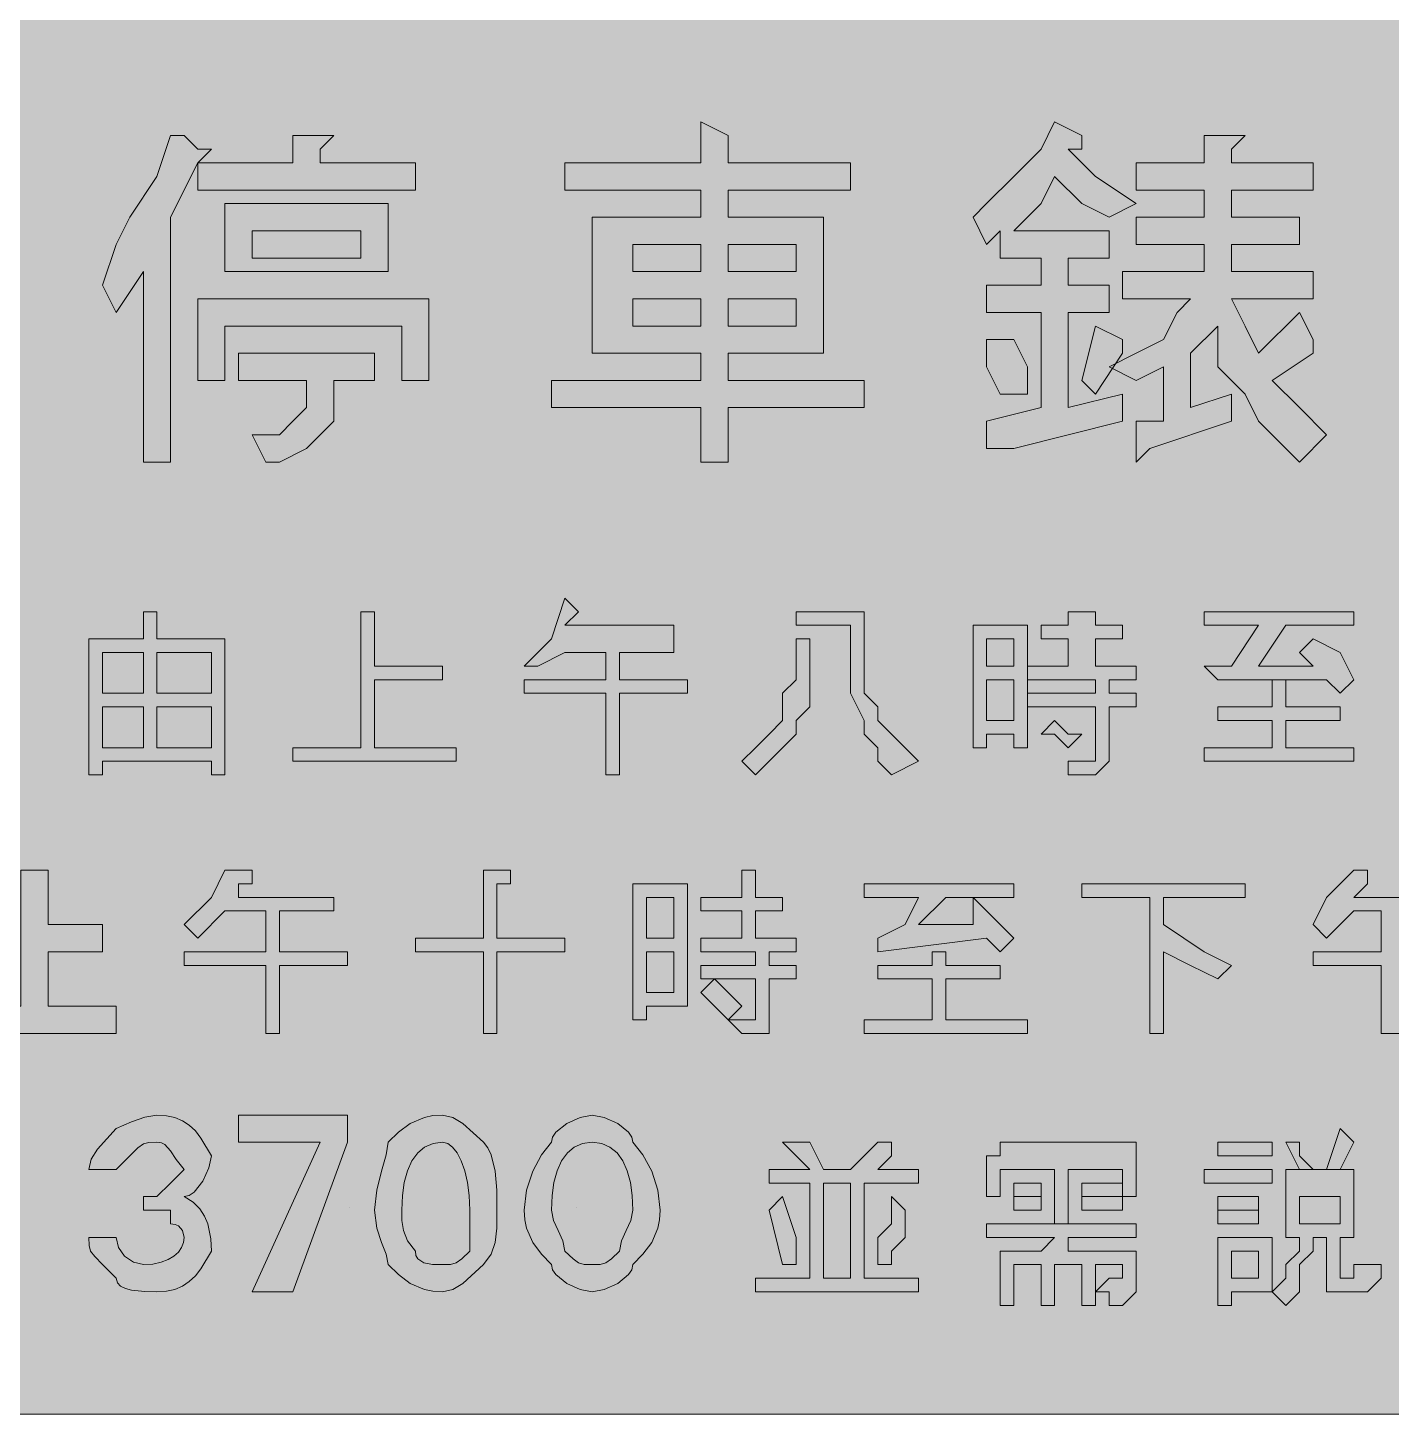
# Model space of a CAD drawing. Header units: metres. Extents: x 9 to 558, y 11 to 259.
# Drawn here: x 282.2 to 402.5, y 11 to 133.4 of the extents above; entities that cross this region are included whole.
import ezdxf

# ---------------------------------------------------------------- set-up
doc = ezdxf.new("R2010")
doc.units = ezdxf.units.M
for name, color, linetype, true_color in [('FILL_BLUE_0000FF', 7, 'Continuous', 0x0000ff), ('FILL_WHITE_FFFFFF', 7, 'Continuous', 0xffffff), ('STROKE_WHITE_FFFFFF', 7, 'Continuous', 0xffffff)]:
    doc.layers.add(name, color=color, linetype=linetype, true_color=true_color)

msp = doc.modelspace()

# ---------------------------------------------------------------- hatches: boundary and pattern name
at = {"layer": 'FILL_BLUE_0000FF', "true_color": 0x0000ff}
h = msp.add_hatch(color=7, dxfattribs=at)
h.dxf.hatch_style = 1
h.paths.add_polyline_path([(551.26, 259.39), (552.02, 259.23), (553.41, 258.69), (556.41, 257.04), (556.81, 256.54), (557.1, 255.95), (557.46, 254.64), (557.61, 252.24), (557.61, 18.24), (557.61, 15.84), (557.42, 14.96), (557.01, 14.19), (556.41, 13.44), (554.8, 12.05), (554.09, 11.63), (553.41, 11.34), (552.02, 11.08), (550.41, 11.04), (16.41, 11.04), (14.01, 11.04), (13.13, 11.75), (12.36, 12.24), (11.82, 12.73), (11.66, 13.04), (11.61, 13.44), (10.82, 13.89), (10.22, 14.36), (9.8, 14.85), (9.51, 15.39), (9.25, 16.65), (9.21, 18.24), (9.21, 252.24), (9.21, 254.64), (11.61, 257.04), (12.36, 257.64), (13.13, 258.05), (14.01, 258.24), (14.76, 258.84), (15.53, 259.25), (16.41, 259.44), (550.41, 259.44), (551.26, 259.39)])
at = {"layer": 'FILL_WHITE_FFFFFF', "true_color": 0xffffff}
h = msp.add_hatch(color=7, dxfattribs=at)
h.dxf.hatch_style = 1
h.paths.add_polyline_path([(344.01, 121.44), (354.81, 121.44), (354.81, 119.04), (344.01, 119.04), (344.01, 116.64), (352.41, 116.64), (352.41, 104.64), (344.01, 104.64), (344.01, 102.24), (356.01, 102.24), (356.01, 99.84), (344.01, 99.84), (344.01, 95.04), (341.61, 95.04), (341.61, 99.84), (328.41, 99.84), (328.41, 102.24), (341.61, 102.24), (341.61, 104.64), (332.01, 104.64), (332.01, 116.64), (341.61, 116.64), (341.61, 119.04), (329.61, 119.04), (329.61, 121.44), (341.61, 121.44), (341.61, 125.04), (344.01, 123.84), (344.01, 122.64), (344.01, 121.44)])
h.paths.add_polyline_path([(341.61, 111.84), (341.61, 114.24), (335.61, 114.24), (335.61, 111.84), (341.61, 111.84)], flags=16)
h.paths.add_polyline_path([(335.61, 107.04), (341.61, 107.04), (341.61, 109.44), (335.61, 109.44), (335.61, 107.04)], flags=16)
h.paths.add_polyline_path([(344.01, 114.24), (344.01, 111.84), (350.01, 111.84), (350.01, 114.24), (344.01, 114.24)], flags=16)
h.paths.add_polyline_path([(350.01, 109.44), (344.01, 109.44), (344.01, 107.04), (350.01, 107.04), (350.01, 109.44)], flags=16)
h = msp.add_hatch(color=7, dxfattribs=at)
h.dxf.hatch_style = 1
h.paths.add_polyline_path([(366.81, 117.84), (369.21, 120.24), (371.61, 122.64), (372.81, 125.04), (375.21, 123.84), (375.21, 122.64), (374.01, 122.64), (376.41, 120.24), (380.01, 117.84), (377.61, 116.64), (375.21, 117.84), (372.81, 120.24), (371.61, 117.84), (369.21, 115.44), (377.61, 115.44), (377.61, 113.04), (374.01, 113.04), (374.01, 110.64), (377.61, 110.64), (377.61, 108.24), (374.01, 108.24), (374.01, 99.84), (378.81, 101.04), (378.81, 98.64), (369.21, 96.24), (368.01, 96.24), (366.81, 96.24), (366.81, 98.64), (371.61, 99.84), (371.61, 108.24), (366.81, 108.24), (366.81, 110.64), (371.61, 110.64), (371.61, 113.04), (368.01, 113.04), (368.01, 115.44), (366.81, 114.24), (365.61, 116.64), (366.81, 117.84)])
h = msp.add_hatch(color=7, dxfattribs=at)
h.dxf.hatch_style = 1
h.paths.add_polyline_path([(297.21, 122.64), (298.41, 122.64), (297.21, 121.44), (294.81, 116.64), (294.81, 95.04), (292.41, 95.04), (292.41, 111.84), (290.01, 108.24), (288.81, 110.64), (290.01, 114.24), (291.21, 116.64), (293.61, 120.24), (294.81, 123.84), (296.01, 123.84), (297.21, 122.64)])
h = msp.add_hatch(color=7, dxfattribs=at)
h.dxf.hatch_style = 1
h.paths.add_polyline_path([(308.01, 123.84), (309.21, 123.84), (308.01, 122.64), (308.01, 121.44), (316.41, 121.44), (316.41, 119.04), (297.21, 119.04), (297.21, 121.44), (305.61, 121.44), (305.61, 123.84), (308.01, 123.84)])
h = msp.add_hatch(color=7, dxfattribs=at)
h.dxf.hatch_style = 1
h.paths.add_polyline_path([(386.01, 121.44), (386.01, 123.84), (388.41, 123.84), (389.61, 123.84), (388.41, 122.64), (388.41, 121.44), (395.61, 121.44), (395.61, 119.04), (388.41, 119.04), (388.41, 116.64), (394.41, 116.64), (394.41, 114.24), (388.41, 114.24), (388.41, 111.84), (395.61, 111.84), (395.61, 109.44), (388.41, 109.44), (389.61, 107.04), (390.81, 104.64), (394.41, 108.24), (395.61, 105.84), (395.61, 104.64), (392.01, 102.24), (394.41, 99.84), (396.81, 97.44), (394.41, 95.04), (390.81, 98.64), (389.61, 101.04), (387.21, 103.44), (387.21, 107.04), (384.81, 104.64), (384.81, 99.84), (388.41, 101.04), (388.41, 98.64), (381.21, 96.24), (380.01, 95.04), (380.01, 96.24), (380.01, 98.64), (382.41, 98.64), (382.41, 103.44), (380.01, 102.24), (377.61, 103.44), (380.01, 104.64), (382.41, 105.84), (383.61, 108.24), (384.81, 109.44), (378.81, 109.44), (378.81, 111.84), (386.01, 111.84), (386.01, 114.24), (380.01, 114.24), (380.01, 116.64), (386.01, 116.64), (386.01, 119.04), (380.01, 119.04), (380.01, 121.44), (386.01, 121.44)])
h = msp.add_hatch(color=7, dxfattribs=at)
h.dxf.hatch_style = 1
h.paths.add_polyline_path([(314.01, 111.84), (299.61, 111.84), (299.61, 117.84), (314.01, 117.84), (314.01, 111.84)])
h.paths.add_polyline_path([(311.61, 115.44), (302.01, 115.44), (302.01, 113.04), (311.61, 113.04), (311.61, 115.44)], flags=16)
h = msp.add_hatch(color=7, dxfattribs=at)
h.dxf.hatch_style = 1
h.paths.add_polyline_path([(317.61, 109.44), (317.61, 102.24), (315.21, 102.24), (315.21, 107.04), (299.61, 107.04), (299.61, 102.24), (297.21, 102.24), (297.21, 109.44), (317.61, 109.44)])
h = msp.add_hatch(color=7, dxfattribs=at)
h.dxf.hatch_style = 1
h.paths.add_polyline_path([(376.41, 107.04), (378.81, 105.84), (378.81, 104.64), (376.41, 101.04), (375.21, 102.24), (376.41, 107.04)])
h = msp.add_hatch(color=7, dxfattribs=at)
h.dxf.hatch_style = 1
h.paths.add_polyline_path([(370.41, 103.44), (370.41, 101.04), (368.01, 101.04), (366.81, 103.44), (366.81, 105.84), (369.21, 105.84), (370.41, 103.44)])
h = msp.add_hatch(color=7, dxfattribs=at)
h.dxf.hatch_style = 1
h.paths.add_polyline_path([(312.81, 104.64), (312.81, 102.24), (309.21, 102.24), (309.21, 99.84), (309.21, 98.64), (308.01, 97.44), (306.81, 96.24), (304.41, 95.04), (303.21, 95.04), (302.01, 97.44), (304.41, 97.44), (305.61, 98.64), (306.81, 99.84), (306.81, 102.24), (300.81, 102.24), (300.81, 104.64), (312.81, 104.64)])
h = msp.add_hatch(color=7, dxfattribs=at)
h.dxf.hatch_style = 1
h.paths.add_polyline_path([(328.41, 79.44), (329.61, 83.04), (330.81, 81.84), (329.61, 80.64), (339.21, 80.64), (339.21, 78.24), (334.41, 78.24), (334.41, 75.84), (340.41, 75.84), (340.41, 74.64), (334.41, 74.64), (334.41, 67.44), (333.21, 67.44), (333.21, 74.64), (326.01, 74.64), (326.01, 75.84), (333.21, 75.84), (333.21, 78.24), (329.61, 78.24), (327.21, 77.04), (326.01, 77.04), (328.41, 79.44)])
h = msp.add_hatch(color=7, dxfattribs=at)
h.dxf.hatch_style = 1
h.paths.add_polyline_path([(288.81, 68.64), (288.81, 67.44), (287.61, 67.44), (287.61, 79.44), (292.41, 79.44), (292.41, 81.84), (293.61, 81.84), (293.61, 79.44), (299.61, 79.44), (299.61, 67.44), (298.41, 67.44), (298.41, 68.64), (288.81, 68.64)])
h.paths.add_polyline_path([(292.41, 74.64), (292.41, 78.24), (288.81, 78.24), (288.81, 74.64), (292.41, 74.64)], flags=16)
h.paths.add_polyline_path([(293.61, 74.64), (298.41, 74.64), (298.41, 78.24), (293.61, 78.24), (293.61, 74.64)], flags=16)
h.paths.add_polyline_path([(288.81, 73.44), (288.81, 69.84), (292.41, 69.84), (292.41, 73.44), (288.81, 73.44)], flags=16)
h.paths.add_polyline_path([(298.41, 73.44), (293.61, 73.44), (293.61, 69.84), (298.41, 69.84), (298.41, 73.44)], flags=16)
h = msp.add_hatch(color=7, dxfattribs=at)
h.dxf.hatch_style = 1
h.paths.add_polyline_path([(318.81, 77.04), (318.81, 75.84), (312.81, 75.84), (312.81, 69.84), (320.01, 69.84), (320.01, 68.64), (305.61, 68.64), (305.61, 69.84), (311.61, 69.84), (311.61, 81.84), (312.81, 81.84), (312.81, 77.04), (318.81, 77.04)])
h = msp.add_hatch(color=7, dxfattribs=at)
h.dxf.hatch_style = 1
h.paths.add_polyline_path([(356.01, 81.84), (356.01, 79.44), (356.01, 77.04), (356.01, 75.84), (356.01, 74.64), (357.21, 73.44), (357.21, 72.24), (358.41, 71.04), (359.61, 69.84), (360.81, 68.64), (358.41, 67.44), (357.21, 68.64), (357.21, 69.84), (356.01, 71.04), (356.01, 72.24), (354.81, 74.64), (354.81, 75.84), (354.81, 77.04), (354.81, 78.24), (354.81, 80.64), (350.01, 80.64), (350.01, 81.84), (356.01, 81.84)])
h = msp.add_hatch(color=7, dxfattribs=at)
h.dxf.hatch_style = 1
h.paths.add_polyline_path([(374.01, 79.44), (371.61, 79.44), (371.61, 80.64), (374.01, 80.64), (374.01, 81.84), (376.41, 81.84), (376.41, 80.64), (378.81, 80.64), (378.81, 79.44), (376.41, 79.44), (376.41, 77.04), (380.01, 77.04), (380.01, 75.84), (377.61, 75.84), (377.61, 74.64), (380.01, 74.64), (380.01, 73.44), (377.61, 73.44), (377.61, 69.84), (377.61, 68.64), (376.41, 67.44), (375.21, 67.44), (374.01, 67.44), (374.01, 68.64), (375.21, 68.64), (376.41, 68.64), (376.41, 69.84), (376.41, 73.44), (370.41, 73.44), (370.41, 74.64), (376.41, 74.64), (376.41, 75.84), (370.41, 75.84), (370.41, 77.04), (374.01, 77.04), (374.01, 79.44)])
h = msp.add_hatch(color=7, dxfattribs=at)
h.dxf.hatch_style = 1
h.paths.add_polyline_path([(388.41, 77.04), (390.81, 80.64), (386.01, 80.64), (386.01, 81.84), (399.21, 81.84), (399.21, 80.64), (393.21, 80.64), (390.81, 77.04), (395.61, 77.04), (394.41, 78.24), (395.61, 79.44), (398.01, 78.24), (399.21, 75.84), (398.01, 74.64), (396.81, 75.84), (387.21, 75.84), (386.01, 77.04), (388.41, 77.04)])
h = msp.add_hatch(color=7, dxfattribs=at)
h.dxf.hatch_style = 1
h.paths.add_polyline_path([(369.21, 69.84), (369.21, 71.04), (366.81, 71.04), (366.81, 69.84), (365.61, 69.84), (365.61, 80.64), (370.41, 80.64), (370.41, 69.84), (369.21, 69.84)])
h.paths.add_polyline_path([(366.81, 79.44), (366.81, 77.04), (369.21, 77.04), (369.21, 79.44), (366.81, 79.44)], flags=16)
h.paths.add_polyline_path([(369.21, 75.84), (366.81, 75.84), (366.81, 72.24), (369.21, 72.24), (369.21, 75.84)], flags=16)
h = msp.add_hatch(color=7, dxfattribs=at)
h.dxf.hatch_style = 1
h.paths.add_polyline_path([(346.41, 69.84), (347.61, 71.04), (348.81, 72.24), (348.81, 73.44), (348.81, 74.64), (350.01, 75.84), (350.01, 78.24), (350.01, 79.44), (351.21, 79.44), (351.21, 78.24), (351.21, 77.04), (351.21, 74.64), (351.21, 73.44), (350.01, 72.24), (350.01, 71.04), (348.81, 69.84), (347.61, 68.64), (346.41, 67.44), (345.21, 68.64), (346.41, 69.84)])
h = msp.add_hatch(color=7, dxfattribs=at)
h.dxf.hatch_style = 1
h.paths.add_polyline_path([(386.01, 69.84), (392.01, 69.84), (392.01, 72.24), (387.21, 72.24), (387.21, 73.44), (392.01, 73.44), (392.01, 75.84), (393.21, 75.84), (393.21, 74.64), (393.21, 73.44), (398.01, 73.44), (398.01, 72.24), (393.21, 72.24), (393.21, 69.84), (399.21, 69.84), (399.21, 68.64), (386.01, 68.64), (386.01, 69.84)])
h = msp.add_hatch(color=7, dxfattribs=at)
h.dxf.hatch_style = 1
h.paths.add_polyline_path([(374.01, 71.04), (375.21, 71.04), (374.01, 69.84), (372.81, 71.04), (371.61, 71.04), (372.81, 72.24), (374.01, 71.04)])
h = msp.add_hatch(color=7, dxfattribs=at)
h.dxf.hatch_style = 1
h.paths.add_polyline_path([(284.01, 59.04), (284.01, 57.84), (284.01, 54.24), (288.81, 54.24), (288.81, 51.84), (284.01, 51.84), (284.01, 47.04), (290.01, 47.04), (290.01, 44.64), (275.61, 44.64), (275.61, 47.04), (281.61, 47.04), (281.61, 59.04), (282.81, 59.04), (284.01, 59.04)])
h = msp.add_hatch(color=7, dxfattribs=at)
h.dxf.hatch_style = 1
h.paths.add_polyline_path([(298.41, 56.64), (299.61, 59.04), (300.81, 59.04), (302.01, 59.04), (302.01, 57.84), (300.81, 57.84), (300.81, 56.64), (309.21, 56.64), (309.21, 55.44), (304.41, 55.44), (304.41, 51.84), (310.41, 51.84), (310.41, 50.64), (304.41, 50.64), (304.41, 44.64), (303.21, 44.64), (303.21, 50.64), (296.01, 50.64), (296.01, 51.84), (303.21, 51.84), (303.21, 55.44), (299.61, 55.44), (297.21, 53.04), (296.01, 54.24), (298.41, 56.64)])
h = msp.add_hatch(color=7, dxfattribs=at)
h.dxf.hatch_style = 1
h.paths.add_polyline_path([(324.81, 59.04), (324.81, 57.84), (323.61, 57.84), (323.61, 53.04), (329.61, 53.04), (329.61, 51.84), (323.61, 51.84), (323.61, 44.64), (322.41, 44.64), (322.41, 51.84), (316.41, 51.84), (316.41, 53.04), (322.41, 53.04), (322.41, 59.04), (323.61, 59.04), (324.81, 59.04)])
h = msp.add_hatch(color=7, dxfattribs=at)
h.dxf.hatch_style = 1
h.paths.add_polyline_path([(345.21, 55.44), (341.61, 55.44), (341.61, 56.64), (345.21, 56.64), (345.21, 59.04), (346.41, 59.04), (346.41, 57.84), (346.41, 56.64), (348.81, 56.64), (348.81, 55.44), (346.41, 55.44), (346.41, 53.04), (350.01, 53.04), (350.01, 51.84), (347.61, 51.84), (347.61, 50.64), (350.01, 50.64), (350.01, 49.44), (347.61, 49.44), (347.61, 45.84), (347.61, 44.64), (346.41, 44.64), (345.21, 44.64), (344.01, 45.84), (345.21, 45.84), (346.41, 45.84), (346.41, 47.04), (346.41, 49.44), (341.61, 49.44), (341.61, 50.64), (346.41, 50.64), (346.41, 51.84), (341.61, 51.84), (341.61, 53.04), (345.21, 53.04), (345.21, 55.44)])
h = msp.add_hatch(color=7, dxfattribs=at)
h.dxf.hatch_style = 1
h.paths.add_polyline_path([(396.81, 56.64), (399.21, 59.04), (400.41, 59.04), (400.41, 57.84), (399.21, 56.64), (408.81, 56.64), (408.81, 55.44), (404.01, 55.44), (404.01, 51.84), (410.01, 51.84), (410.01, 50.64), (404.01, 50.64), (404.01, 44.64), (401.61, 44.64), (401.61, 50.64), (395.61, 50.64), (395.61, 51.84), (401.61, 51.84), (401.61, 55.44), (399.21, 55.44), (396.81, 53.04), (395.61, 54.24), (396.81, 56.64)])
h = msp.add_hatch(color=7, dxfattribs=at)
h.dxf.hatch_style = 1
h.paths.add_polyline_path([(339.21, 47.04), (336.81, 47.04), (336.81, 45.84), (335.61, 45.84), (335.61, 47.04), (335.61, 57.84), (340.41, 57.84), (340.41, 47.04), (339.21, 47.04)])
h.paths.add_polyline_path([(336.81, 56.64), (336.81, 53.04), (339.21, 53.04), (339.21, 56.64), (336.81, 56.64)], flags=16)
h.paths.add_polyline_path([(339.21, 51.84), (336.81, 51.84), (336.81, 48.24), (339.21, 48.24), (339.21, 51.84)], flags=16)
h = msp.add_hatch(color=7, dxfattribs=at)
h.dxf.hatch_style = 1
h.paths.add_polyline_path([(369.21, 53.04), (368.01, 51.84), (366.81, 53.04), (357.21, 51.84), (357.21, 53.04), (359.61, 54.24), (360.81, 56.64), (356.01, 56.64), (356.01, 57.84), (369.21, 57.84), (369.21, 56.64), (365.61, 56.64), (368.01, 54.24), (369.21, 53.04)])
h.paths.add_polyline_path([(363.21, 56.64), (360.81, 54.24), (365.61, 54.24), (365.61, 55.44), (365.61, 56.64), (363.21, 56.64)], flags=16)
h = msp.add_hatch(color=7, dxfattribs=at)
h.dxf.hatch_style = 1
h.paths.add_polyline_path([(389.61, 57.84), (389.61, 56.64), (382.41, 56.64), (382.41, 54.24), (386.01, 51.84), (388.41, 50.64), (387.21, 49.44), (384.81, 50.64), (382.41, 51.84), (382.41, 44.64), (381.21, 44.64), (381.21, 56.64), (375.21, 56.64), (375.21, 57.84), (389.61, 57.84)])
h = msp.add_hatch(color=7, dxfattribs=at)
h.dxf.hatch_style = 1
h.paths.add_polyline_path([(368.01, 50.64), (368.01, 49.44), (363.21, 49.44), (363.21, 45.84), (370.41, 45.84), (370.41, 44.64), (356.01, 44.64), (356.01, 45.84), (362.01, 45.84), (362.01, 49.44), (357.21, 49.44), (357.21, 50.64), (362.01, 50.64), (362.01, 51.84), (363.21, 51.84), (363.21, 50.64), (368.01, 50.64)])
h = msp.add_hatch(color=7, dxfattribs=at)
h.dxf.hatch_style = 1
h.paths.add_polyline_path([(344.01, 48.24), (345.21, 47.04), (344.01, 45.84), (342.81, 47.04), (341.61, 48.24), (342.81, 49.44), (344.01, 48.24)])
h = msp.add_hatch(color=7, dxfattribs=at)
h.dxf.hatch_style = 1
h.paths.add_polyline_path([(295.86, 27.24), (295.5, 27.65), (295.21, 27.79), (294.81, 27.84), (294.81, 29.04), (292.41, 29.04), (292.41, 30.24), (293.61, 30.24), (294.81, 31.44), (296.01, 32.64), (295.3, 33.52), (294.81, 34.29), (294.32, 34.83), (294.01, 34.99), (293.61, 35.04), (292.9, 35.02), (292.41, 34.89), (291.92, 34.53), (291.21, 33.84), (290.01, 32.64), (287.61, 32.64), (287.82, 33.54), (288.36, 34.44), (290.01, 36.24), (291.36, 36.84), (292.54, 37.25), (293.61, 37.44), (294.46, 37.38), (295.2, 37.21), (295.87, 36.93), (296.46, 36.54), (297, 36.03), (297.49, 35.41), (298.41, 33.84), (298.2, 32.77), (297.66, 31.59), (296.89, 30.63), (296.46, 30.35), (296.01, 30.24), (296.8, 29.74), (297.4, 29.15), (297.82, 28.51), (298.11, 27.84), (298.37, 26.53), (298.41, 25.44), (297.49, 23.86), (297, 23.25), (296.46, 22.74), (295.87, 22.35), (295.2, 22.06), (294.46, 21.9), (293.61, 21.84), (292.54, 21.86), (291.36, 21.99), (290.83, 22.13), (290.4, 22.35), (290.12, 22.64), (290.01, 23.04), (288.81, 24.24), (288.12, 24.95), (287.76, 25.44), (287.63, 25.93), (287.61, 26.64), (290.01, 26.64), (290.22, 25.76), (290.76, 24.99), (291.53, 24.45), (292.41, 24.24), (293.25, 24.29), (293.98, 24.45), (294.6, 24.68), (295.11, 24.99), (295.5, 25.35), (295.78, 25.76), (295.95, 26.19), (296.01, 26.64), (295.86, 27.24)])
h = msp.add_hatch(color=7, dxfattribs=at)
h.dxf.hatch_style = 1
h.paths.add_polyline_path([(308.01, 35.04), (300.81, 35.04), (300.81, 37.44), (310.41, 37.44), (310.41, 35.04), (305.61, 21.84), (302.01, 21.84), (308.01, 35.04)])
h = msp.add_hatch(color=7, dxfattribs=at)
h.dxf.hatch_style = 1
h.paths.add_polyline_path([(313.41, 32.49), (313.82, 33.93), (314.01, 35.04), (314.93, 35.92), (315.96, 36.69), (317.22, 37.23), (317.96, 37.39), (318.81, 37.44), (319.71, 37.23), (320.61, 36.69), (322.41, 35.04), (322.81, 34.54), (323.1, 33.93), (323.46, 32.49), (323.59, 30.82), (323.61, 29.04), (323.59, 27.45), (323.46, 26.19), (323.1, 25.16), (322.41, 24.24), (320.61, 22.59), (319.71, 22.05), (318.81, 21.84), (317.96, 21.89), (317.22, 22.05), (315.96, 22.59), (314.93, 23.36), (314.01, 24.24), (313.82, 25.16), (313.41, 26.19), (313, 27.45), (312.81, 29.04), (313, 30.82), (313.41, 32.49)])
h.paths.add_polyline_path([(320.01, 24.39), (320.5, 24.75), (321.21, 25.44), (321.21, 29.04), (321.16, 30.33), (321, 31.5), (320.77, 32.52), (320.46, 33.39), (320.1, 34.09), (319.69, 34.61), (319.26, 34.93), (318.81, 35.04), (317.97, 34.93), (317.23, 34.61), (316.62, 34.09), (316.11, 33.39), (315.72, 32.52), (315.43, 31.5), (315.27, 30.33), (315.21, 29.04), (315.23, 28.14), (315.36, 27.24), (315.72, 26.34), (316.41, 25.44), (316.46, 25.04), (316.62, 24.75), (317.16, 24.39), (317.93, 24.26), (318.81, 24.24), (319.52, 24.26), (320.01, 24.39)], flags=16)
h = msp.add_hatch(color=7, dxfattribs=at)
h.dxf.hatch_style = 1
h.paths.add_polyline_path([(326.76, 32.49), (327.53, 33.93), (328.41, 35.04), (328.52, 35.49), (328.8, 35.92), (329.76, 36.69), (330.94, 37.23), (332.01, 37.44), (333.08, 37.23), (334.26, 36.69), (335.22, 35.92), (335.5, 35.49), (335.61, 35.04), (336.49, 33.93), (337.26, 32.49), (337.8, 30.82), (338.01, 29.04), (337.96, 28.19), (337.8, 27.45), (337.26, 26.19), (336.49, 25.16), (335.61, 24.24), (335.5, 23.79), (335.22, 23.36), (334.26, 22.59), (333.08, 22.05), (332.01, 21.84), (330.94, 22.05), (329.76, 22.59), (328.8, 23.36), (328.52, 23.79), (328.41, 24.24), (327.53, 25.16), (326.76, 26.19), (326.22, 27.45), (326.06, 28.19), (326.01, 29.04), (326.22, 30.82), (326.76, 32.49)])
h.paths.add_polyline_path([(333.21, 24.39), (333.7, 24.75), (334.41, 25.44), (334.6, 26.34), (335.01, 27.24), (335.42, 28.14), (335.61, 29.04), (335.55, 30.33), (335.38, 31.5), (335.1, 32.52), (334.71, 33.39), (334.2, 34.09), (333.58, 34.61), (332.85, 34.93), (332.01, 35.04), (331.17, 34.93), (330.43, 34.61), (329.82, 34.09), (329.31, 33.39), (328.92, 32.52), (328.63, 31.5), (328.47, 30.33), (328.41, 29.04), (328.6, 28.14), (329.01, 27.24), (329.42, 26.34), (329.61, 25.44), (330.32, 24.75), (330.81, 24.39), (331.3, 24.26), (332.01, 24.24), (332.72, 24.26), (333.21, 24.39)], flags=16)
h = msp.add_hatch(color=7, dxfattribs=at)
h.dxf.hatch_style = 1
h.paths.add_polyline_path([(398.01, 36.24), (399.21, 35.04), (398.01, 32.64), (396.81, 32.64), (398.01, 36.24)])
h = msp.add_hatch(color=7, dxfattribs=at)
h.dxf.hatch_style = 1
h.paths.add_polyline_path([(358.41, 33.84), (357.21, 32.64), (360.81, 32.64), (360.81, 31.44), (356.01, 31.44), (356.01, 23.04), (360.81, 23.04), (360.81, 21.84), (346.41, 21.84), (346.41, 23.04), (351.21, 23.04), (351.21, 31.44), (347.61, 31.44), (347.61, 32.64), (351.21, 32.64), (348.81, 35.04), (350.01, 35.04), (351.21, 35.04), (352.41, 32.64), (354.81, 32.64), (357.21, 35.04), (358.41, 35.04), (358.41, 33.84)])
h.paths.add_polyline_path([(354.81, 31.44), (352.41, 31.44), (352.41, 23.04), (354.81, 23.04), (354.81, 31.44)], flags=16)
h = msp.add_hatch(color=7, dxfattribs=at)
h.dxf.hatch_style = 1
h.paths.add_polyline_path([(380.01, 35.04), (380.01, 33.84), (380.01, 30.24), (378.81, 30.24), (378.81, 32.64), (374.01, 32.64), (374.01, 27.84), (372.81, 27.84), (372.81, 32.64), (368.01, 32.64), (368.01, 30.24), (366.81, 30.24), (366.81, 33.84), (368.01, 33.84), (368.01, 35.04), (380.01, 35.04)])
h = msp.add_hatch(color=7, dxfattribs=at)
h.dxf.hatch_style = 1
h.paths.add_polyline_path([(392.01, 35.04), (392.01, 33.84), (387.21, 33.84), (387.21, 35.04), (392.01, 35.04)])
h = msp.add_hatch(color=7, dxfattribs=at)
h.dxf.hatch_style = 1
h.paths.add_polyline_path([(393.21, 35.04), (394.41, 35.04), (394.41, 33.84), (395.61, 32.64), (394.41, 32.64), (393.21, 35.04)])
h = msp.add_hatch(color=7, dxfattribs=at)
h.dxf.hatch_style = 1
h.paths.add_polyline_path([(392.01, 32.64), (392.01, 31.44), (386.01, 31.44), (386.01, 32.64), (392.01, 32.64)])
h = msp.add_hatch(color=7, dxfattribs=at)
h.dxf.hatch_style = 1
h.paths.add_polyline_path([(399.21, 32.64), (399.21, 26.64), (398.01, 26.64), (398.01, 23.04), (399.21, 23.04), (399.21, 24.24), (401.61, 24.24), (401.61, 23.04), (400.41, 21.84), (399.21, 21.84), (398.01, 21.84), (396.81, 21.84), (396.81, 23.04), (396.81, 26.64), (395.61, 26.64), (395.61, 25.44), (394.41, 24.24), (394.41, 21.84), (393.21, 20.64), (392.01, 21.84), (393.21, 23.04), (393.21, 24.24), (394.41, 25.44), (394.41, 26.64), (393.21, 26.64), (393.21, 32.64), (399.21, 32.64)])
h.paths.add_polyline_path([(398.01, 30.24), (394.41, 30.24), (394.41, 27.84), (398.01, 27.84), (398.01, 30.24)], flags=16)
h = msp.add_hatch(color=7, dxfattribs=at)
h.dxf.hatch_style = 1
h.paths.add_polyline_path([(371.61, 31.44), (371.61, 30.24), (369.21, 30.24), (369.21, 31.44), (371.61, 31.44)])
h = msp.add_hatch(color=7, dxfattribs=at)
h.dxf.hatch_style = 1
h.paths.add_polyline_path([(378.81, 31.44), (378.81, 30.24), (375.21, 30.24), (375.21, 31.44), (378.81, 31.44)])
h = msp.add_hatch(color=7, dxfattribs=at)
h.dxf.hatch_style = 1
h.paths.add_polyline_path([(350.01, 26.64), (350.01, 24.24), (348.81, 24.24), (347.61, 29.04), (348.81, 30.24), (350.01, 26.64)])
h = msp.add_hatch(color=7, dxfattribs=at)
h.dxf.hatch_style = 1
h.paths.add_polyline_path([(359.61, 26.64), (358.41, 25.44), (358.41, 24.24), (357.21, 24.24), (357.21, 25.44), (357.21, 26.64), (358.41, 27.84), (358.41, 30.24), (359.61, 29.04), (359.61, 27.84), (359.61, 26.64)])
h = msp.add_hatch(color=7, dxfattribs=at)
h.dxf.hatch_style = 1
h.paths.add_polyline_path([(371.61, 30.24), (371.61, 29.04), (369.21, 29.04), (369.21, 30.24), (371.61, 30.24)])
h = msp.add_hatch(color=7, dxfattribs=at)
h.dxf.hatch_style = 1
h.paths.add_polyline_path([(378.81, 30.24), (378.81, 29.04), (375.21, 29.04), (375.21, 30.24), (378.81, 30.24)])
h = msp.add_hatch(color=7, dxfattribs=at)
h.dxf.hatch_style = 1
h.paths.add_polyline_path([(390.81, 30.24), (390.81, 29.04), (387.21, 29.04), (387.21, 30.24), (390.81, 30.24)])
h = msp.add_hatch(color=7, dxfattribs=at)
h.dxf.hatch_style = 1
h.paths.add_polyline_path([(390.81, 29.04), (390.81, 27.84), (387.21, 27.84), (387.21, 29.04), (390.81, 29.04)])
h = msp.add_hatch(color=7, dxfattribs=at)
h.dxf.hatch_style = 1
h.paths.add_polyline_path([(375.21, 20.64), (375.21, 24.24), (372.81, 24.24), (372.81, 20.64), (371.61, 20.64), (371.61, 24.24), (369.21, 24.24), (369.21, 20.64), (368.01, 20.64), (368.01, 25.44), (371.61, 25.44), (372.81, 26.64), (366.81, 26.64), (366.81, 27.84), (380.01, 27.84), (380.01, 26.64), (374.01, 26.64), (374.01, 25.44), (380.01, 25.44), (380.01, 23.04), (380.01, 21.84), (378.81, 20.64), (377.61, 20.64), (377.61, 21.84), (376.41, 21.84), (376.41, 20.64), (375.21, 20.64)])
h.paths.add_polyline_path([(377.61, 23.04), (378.81, 23.04), (378.81, 24.24), (376.41, 24.24), (376.41, 21.84), (377.61, 23.04)], flags=16)
h = msp.add_hatch(color=7, dxfattribs=at)
h.dxf.hatch_style = 1
h.paths.add_polyline_path([(392.01, 26.64), (392.01, 21.84), (390.81, 21.84), (388.41, 21.84), (388.41, 20.64), (387.21, 20.64), (387.21, 26.64), (392.01, 26.64)])
h.paths.add_polyline_path([(390.81, 25.44), (388.41, 25.44), (388.41, 23.04), (390.81, 23.04), (390.81, 25.44)], flags=16)

# ---------------------------------------------------------------- linework, layer by layer
at = {"layer": 'FILL_BLUE_0000FF', "lineweight": 0, "true_color": 0x0000ff}
msp.add_lwpolyline([(16.41, 259.44), (550.41, 259.44), (551.26, 259.39), (552.02, 259.23), (553.41, 258.69), (556.41, 257.04), (556.81, 256.54), (557.1, 255.95), (557.46, 254.64), (557.61, 252.24), (557.61, 18.24), (557.61, 15.84), (557.42, 14.96), (557.01, 14.19), (556.41, 13.44), (554.8, 12.05), (554.09, 11.63), (553.41, 11.34), (552.02, 11.08), (550.41, 11.04), (16.41, 11.04)], dxfattribs=at)
at = {"layer": 'FILL_WHITE_FFFFFF', "lineweight": 0, "true_color": 0xffffff}
for points in [[(344.01, 121.44), (354.81, 121.44), (354.81, 119.04), (344.01, 119.04), (344.01, 116.64), (352.41, 116.64), (352.41, 104.64), (344.01, 104.64), (344.01, 102.24), (356.01, 102.24), (356.01, 99.84), (344.01, 99.84), (344.01, 95.04), (341.61, 95.04), (341.61, 99.84), (328.41, 99.84), (328.41, 102.24), (341.61, 102.24), (341.61, 104.64), (332.01, 104.64), (332.01, 116.64), (341.61, 116.64), (341.61, 119.04), (329.61, 119.04), (329.61, 121.44), (341.61, 121.44), (341.61, 125.04), (344.01, 123.84), (344.01, 122.64)], [(366.81, 117.84), (369.21, 120.24), (371.61, 122.64), (372.81, 125.04), (375.21, 123.84), (375.21, 122.64), (374.01, 122.64), (376.41, 120.24), (380.01, 117.84), (377.61, 116.64), (375.21, 117.84), (372.81, 120.24), (371.61, 117.84), (369.21, 115.44), (377.61, 115.44), (377.61, 113.04), (374.01, 113.04), (374.01, 110.64), (377.61, 110.64), (377.61, 108.24), (374.01, 108.24), (374.01, 99.84), (378.81, 101.04), (378.81, 98.64), (369.21, 96.24), (368.01, 96.24), (366.81, 96.24), (366.81, 98.64), (371.61, 99.84), (371.61, 108.24), (366.81, 108.24), (366.81, 110.64), (371.61, 110.64), (371.61, 113.04), (368.01, 113.04), (368.01, 115.44), (366.81, 114.24), (365.61, 116.64)], [(297.21, 122.64), (298.41, 122.64), (297.21, 121.44), (294.81, 116.64), (294.81, 95.04), (292.41, 95.04), (292.41, 111.84), (290.01, 108.24), (288.81, 110.64), (290.01, 114.24), (291.21, 116.64), (293.61, 120.24), (294.81, 123.84), (296.01, 123.84)], [(308.01, 123.84), (309.21, 123.84), (308.01, 122.64), (308.01, 121.44), (316.41, 121.44), (316.41, 119.04), (297.21, 119.04), (297.21, 121.44), (305.61, 121.44), (305.61, 123.84)], [(386.01, 121.44), (386.01, 123.84), (388.41, 123.84), (389.61, 123.84), (388.41, 122.64), (388.41, 121.44), (395.61, 121.44), (395.61, 119.04), (388.41, 119.04), (388.41, 116.64), (394.41, 116.64), (394.41, 114.24), (388.41, 114.24), (388.41, 111.84), (395.61, 111.84), (395.61, 109.44), (388.41, 109.44), (389.61, 107.04), (390.81, 104.64), (394.41, 108.24), (395.61, 105.84), (395.61, 104.64), (392.01, 102.24), (394.41, 99.84), (396.81, 97.44), (394.41, 95.04), (390.81, 98.64), (389.61, 101.04), (387.21, 103.44), (387.21, 107.04), (384.81, 104.64), (384.81, 99.84), (388.41, 101.04), (388.41, 98.64), (381.21, 96.24), (380.01, 95.04), (380.01, 96.24), (380.01, 98.64), (382.41, 98.64), (382.41, 103.44), (380.01, 102.24), (377.61, 103.44), (380.01, 104.64), (382.41, 105.84), (383.61, 108.24), (384.81, 109.44), (378.81, 109.44), (378.81, 111.84), (386.01, 111.84), (386.01, 114.24), (380.01, 114.24), (380.01, 116.64), (386.01, 116.64), (386.01, 119.04), (380.01, 119.04), (380.01, 121.44)], [(314.01, 111.84), (299.61, 111.84), (299.61, 117.84), (314.01, 117.84)], [(311.61, 115.44), (302.01, 115.44), (302.01, 113.04), (311.61, 113.04)], [(341.61, 111.84), (341.61, 114.24), (335.61, 114.24), (335.61, 111.84)], [(344.01, 114.24), (344.01, 111.84), (350.01, 111.84), (350.01, 114.24)], [(317.61, 109.44), (317.61, 102.24), (315.21, 102.24), (315.21, 107.04), (299.61, 107.04), (299.61, 102.24), (297.21, 102.24), (297.21, 109.44)], [(335.61, 107.04), (341.61, 107.04), (341.61, 109.44), (335.61, 109.44)], [(350.01, 109.44), (344.01, 109.44), (344.01, 107.04), (350.01, 107.04)], [(376.41, 107.04), (378.81, 105.84), (378.81, 104.64), (376.41, 101.04), (375.21, 102.24)], [(370.41, 103.44), (370.41, 101.04), (368.01, 101.04), (366.81, 103.44), (366.81, 105.84), (369.21, 105.84)], [(312.81, 104.64), (312.81, 102.24), (309.21, 102.24), (309.21, 99.84), (309.21, 98.64), (308.01, 97.44), (306.81, 96.24), (304.41, 95.04), (303.21, 95.04), (302.01, 97.44), (304.41, 97.44), (305.61, 98.64), (306.81, 99.84), (306.81, 102.24), (300.81, 102.24), (300.81, 104.64)], [(328.41, 79.44), (329.61, 83.04), (330.81, 81.84), (329.61, 80.64), (339.21, 80.64), (339.21, 78.24), (334.41, 78.24), (334.41, 75.84), (340.41, 75.84), (340.41, 74.64), (334.41, 74.64), (334.41, 67.44), (333.21, 67.44), (333.21, 74.64), (326.01, 74.64), (326.01, 75.84), (333.21, 75.84), (333.21, 78.24), (329.61, 78.24), (327.21, 77.04), (326.01, 77.04)], [(288.81, 68.64), (288.81, 67.44), (287.61, 67.44), (287.61, 79.44), (292.41, 79.44), (292.41, 81.84), (293.61, 81.84), (293.61, 79.44), (299.61, 79.44), (299.61, 67.44), (298.41, 67.44), (298.41, 68.64)], [(318.81, 77.04), (318.81, 75.84), (312.81, 75.84), (312.81, 69.84), (320.01, 69.84), (320.01, 68.64), (305.61, 68.64), (305.61, 69.84), (311.61, 69.84), (311.61, 81.84), (312.81, 81.84), (312.81, 77.04)], [(356.01, 81.84), (356.01, 79.44), (356.01, 77.04), (356.01, 75.84), (356.01, 74.64), (357.21, 73.44), (357.21, 72.24), (358.41, 71.04), (359.61, 69.84), (360.81, 68.64), (358.41, 67.44), (357.21, 68.64), (357.21, 69.84), (356.01, 71.04), (356.01, 72.24), (354.81, 74.64), (354.81, 75.84), (354.81, 77.04), (354.81, 78.24), (354.81, 80.64), (350.01, 80.64), (350.01, 81.84)], [(374.01, 79.44), (371.61, 79.44), (371.61, 80.64), (374.01, 80.64), (374.01, 81.84), (376.41, 81.84), (376.41, 80.64), (378.81, 80.64), (378.81, 79.44), (376.41, 79.44), (376.41, 77.04), (380.01, 77.04), (380.01, 75.84), (377.61, 75.84), (377.61, 74.64), (380.01, 74.64), (380.01, 73.44), (377.61, 73.44), (377.61, 69.84), (377.61, 68.64), (376.41, 67.44), (375.21, 67.44), (374.01, 67.44), (374.01, 68.64), (375.21, 68.64), (376.41, 68.64), (376.41, 69.84), (376.41, 73.44), (370.41, 73.44), (370.41, 74.64), (376.41, 74.64), (376.41, 75.84), (370.41, 75.84), (370.41, 77.04), (374.01, 77.04)], [(388.41, 77.04), (390.81, 80.64), (386.01, 80.64), (386.01, 81.84), (399.21, 81.84), (399.21, 80.64), (393.21, 80.64), (390.81, 77.04), (395.61, 77.04), (394.41, 78.24), (395.61, 79.44), (398.01, 78.24), (399.21, 75.84), (398.01, 74.64), (396.81, 75.84), (387.21, 75.84), (386.01, 77.04)], [(369.21, 69.84), (369.21, 71.04), (366.81, 71.04), (366.81, 69.84), (365.61, 69.84), (365.61, 80.64), (370.41, 80.64), (370.41, 69.84)], [(346.41, 69.84), (347.61, 71.04), (348.81, 72.24), (348.81, 73.44), (348.81, 74.64), (350.01, 75.84), (350.01, 78.24), (350.01, 79.44), (351.21, 79.44), (351.21, 78.24), (351.21, 77.04), (351.21, 74.64), (351.21, 73.44), (350.01, 72.24), (350.01, 71.04), (348.81, 69.84), (347.61, 68.64), (346.41, 67.44), (345.21, 68.64)], [(366.81, 79.44), (366.81, 77.04), (369.21, 77.04), (369.21, 79.44)], [(292.41, 74.64), (292.41, 78.24), (288.81, 78.24), (288.81, 74.64)], [(293.61, 74.64), (298.41, 74.64), (298.41, 78.24), (293.61, 78.24)], [(369.21, 75.84), (366.81, 75.84), (366.81, 72.24), (369.21, 72.24)], [(386.01, 69.84), (392.01, 69.84), (392.01, 72.24), (387.21, 72.24), (387.21, 73.44), (392.01, 73.44), (392.01, 75.84), (393.21, 75.84), (393.21, 74.64), (393.21, 73.44), (398.01, 73.44), (398.01, 72.24), (393.21, 72.24), (393.21, 69.84), (399.21, 69.84), (399.21, 68.64), (386.01, 68.64)], [(288.81, 73.44), (288.81, 69.84), (292.41, 69.84), (292.41, 73.44)], [(298.41, 73.44), (293.61, 73.44), (293.61, 69.84), (298.41, 69.84)], [(374.01, 71.04), (375.21, 71.04), (374.01, 69.84), (372.81, 71.04), (371.61, 71.04), (372.81, 72.24)], [(284.01, 59.04), (284.01, 57.84), (284.01, 54.24), (288.81, 54.24), (288.81, 51.84), (284.01, 51.84), (284.01, 47.04), (290.01, 47.04), (290.01, 44.64), (275.61, 44.64), (275.61, 47.04), (281.61, 47.04), (281.61, 59.04), (282.81, 59.04)], [(298.41, 56.64), (299.61, 59.04), (300.81, 59.04), (302.01, 59.04), (302.01, 57.84), (300.81, 57.84), (300.81, 56.64), (309.21, 56.64), (309.21, 55.44), (304.41, 55.44), (304.41, 51.84), (310.41, 51.84), (310.41, 50.64), (304.41, 50.64), (304.41, 44.64), (303.21, 44.64), (303.21, 50.64), (296.01, 50.64), (296.01, 51.84), (303.21, 51.84), (303.21, 55.44), (299.61, 55.44), (297.21, 53.04), (296.01, 54.24)], [(324.81, 59.04), (324.81, 57.84), (323.61, 57.84), (323.61, 53.04), (329.61, 53.04), (329.61, 51.84), (323.61, 51.84), (323.61, 44.64), (322.41, 44.64), (322.41, 51.84), (316.41, 51.84), (316.41, 53.04), (322.41, 53.04), (322.41, 59.04), (323.61, 59.04)], [(345.21, 55.44), (341.61, 55.44), (341.61, 56.64), (345.21, 56.64), (345.21, 59.04), (346.41, 59.04), (346.41, 57.84), (346.41, 56.64), (348.81, 56.64), (348.81, 55.44), (346.41, 55.44), (346.41, 53.04), (350.01, 53.04), (350.01, 51.84), (347.61, 51.84), (347.61, 50.64), (350.01, 50.64), (350.01, 49.44), (347.61, 49.44), (347.61, 45.84), (347.61, 44.64), (346.41, 44.64), (345.21, 44.64), (344.01, 45.84), (345.21, 45.84), (346.41, 45.84), (346.41, 47.04), (346.41, 49.44), (341.61, 49.44), (341.61, 50.64), (346.41, 50.64), (346.41, 51.84), (341.61, 51.84), (341.61, 53.04), (345.21, 53.04)], [(396.81, 56.64), (399.21, 59.04), (400.41, 59.04), (400.41, 57.84), (399.21, 56.64), (408.81, 56.64), (408.81, 55.44), (404.01, 55.44), (404.01, 51.84), (410.01, 51.84), (410.01, 50.64), (404.01, 50.64), (404.01, 44.64), (401.61, 44.64), (401.61, 50.64), (395.61, 50.64), (395.61, 51.84), (401.61, 51.84), (401.61, 55.44), (399.21, 55.44), (396.81, 53.04), (395.61, 54.24)], [(339.21, 47.04), (336.81, 47.04), (336.81, 45.84), (335.61, 45.84), (335.61, 47.04), (335.61, 57.84), (340.41, 57.84), (340.41, 47.04)], [(369.21, 53.04), (368.01, 51.84), (366.81, 53.04), (357.21, 51.84), (357.21, 53.04), (359.61, 54.24), (360.81, 56.64), (356.01, 56.64), (356.01, 57.84), (369.21, 57.84), (369.21, 56.64), (365.61, 56.64), (368.01, 54.24)], [(389.61, 57.84), (389.61, 56.64), (382.41, 56.64), (382.41, 54.24), (386.01, 51.84), (388.41, 50.64), (387.21, 49.44), (384.81, 50.64), (382.41, 51.84), (382.41, 44.64), (381.21, 44.64), (381.21, 56.64), (375.21, 56.64), (375.21, 57.84)], [(336.81, 56.64), (336.81, 53.04), (339.21, 53.04), (339.21, 56.64)], [(363.21, 56.64), (360.81, 54.24), (365.61, 54.24), (365.61, 55.44), (365.61, 56.64)], [(339.21, 51.84), (336.81, 51.84), (336.81, 48.24), (339.21, 48.24)], [(368.01, 50.64), (368.01, 49.44), (363.21, 49.44), (363.21, 45.84), (370.41, 45.84), (370.41, 44.64), (356.01, 44.64), (356.01, 45.84), (362.01, 45.84), (362.01, 49.44), (357.21, 49.44), (357.21, 50.64), (362.01, 50.64), (362.01, 51.84), (363.21, 51.84), (363.21, 50.64)], [(344.01, 48.24), (345.21, 47.04), (344.01, 45.84), (342.81, 47.04), (341.61, 48.24), (342.81, 49.44)], [(295.86, 27.24), (295.5, 27.65), (295.21, 27.79), (294.81, 27.84), (294.81, 29.04), (292.41, 29.04), (292.41, 30.24), (293.61, 30.24), (294.81, 31.44), (296.01, 32.64), (295.3, 33.52), (294.81, 34.29), (294.32, 34.83), (294.01, 34.99), (293.61, 35.04), (292.9, 35.02), (292.41, 34.89), (291.92, 34.53), (291.21, 33.84), (290.01, 32.64), (287.61, 32.64), (287.82, 33.54), (288.36, 34.44), (290.01, 36.24), (291.36, 36.84), (292.54, 37.25), (293.61, 37.44), (294.46, 37.38), (295.2, 37.21), (295.87, 36.93), (296.46, 36.54), (297, 36.03), (297.49, 35.41), (298.41, 33.84), (298.2, 32.77), (297.66, 31.59), (296.89, 30.63), (296.46, 30.35), (296.01, 30.24), (296.8, 29.74), (297.4, 29.15), (297.82, 28.51), (298.11, 27.84), (298.37, 26.53), (298.41, 25.44), (297.49, 23.86), (297, 23.25), (296.46, 22.74), (295.87, 22.35), (295.2, 22.06), (294.46, 21.9), (293.61, 21.84), (292.54, 21.86), (291.36, 21.99), (290.83, 22.13), (290.4, 22.35), (290.12, 22.64), (290.01, 23.04), (288.81, 24.24), (288.12, 24.95), (287.76, 25.44), (287.63, 25.93), (287.61, 26.64), (290.01, 26.64), (290.22, 25.76), (290.76, 24.99), (291.53, 24.45), (292.41, 24.24), (293.25, 24.29), (293.98, 24.45), (294.6, 24.68), (295.11, 24.99), (295.5, 25.35), (295.78, 25.76), (295.95, 26.19), (296.01, 26.64)], [(308.01, 35.04), (300.81, 35.04), (300.81, 37.44), (310.41, 37.44), (310.41, 35.04), (305.61, 21.84), (302.01, 21.84)], [(313.41, 32.49), (313.82, 33.93), (314.01, 35.04), (314.93, 35.92), (315.96, 36.69), (317.22, 37.23), (317.96, 37.39), (318.81, 37.44), (319.71, 37.23), (320.61, 36.69), (322.41, 35.04), (322.81, 34.54), (323.1, 33.93), (323.46, 32.49), (323.59, 30.82), (323.61, 29.04), (323.59, 27.45), (323.46, 26.19), (323.1, 25.16), (322.41, 24.24), (320.61, 22.59), (319.71, 22.05), (318.81, 21.84), (317.96, 21.89), (317.22, 22.05), (315.96, 22.59), (314.93, 23.36), (314.01, 24.24), (313.82, 25.16), (313.41, 26.19), (313, 27.45), (312.81, 29.04), (313, 30.82)], [(326.76, 32.49), (327.53, 33.93), (328.41, 35.04), (328.52, 35.49), (328.8, 35.92), (329.76, 36.69), (330.94, 37.23), (332.01, 37.44), (333.08, 37.23), (334.26, 36.69), (335.22, 35.92), (335.5, 35.49), (335.61, 35.04), (336.49, 33.93), (337.26, 32.49), (337.8, 30.82), (338.01, 29.04), (337.96, 28.19), (337.8, 27.45), (337.26, 26.19), (336.49, 25.16), (335.61, 24.24), (335.5, 23.79), (335.22, 23.36), (334.26, 22.59), (333.08, 22.05), (332.01, 21.84), (330.94, 22.05), (329.76, 22.59), (328.8, 23.36), (328.52, 23.79), (328.41, 24.24), (327.53, 25.16), (326.76, 26.19), (326.22, 27.45), (326.06, 28.19), (326.01, 29.04), (326.22, 30.82)], [(398.01, 36.24), (399.21, 35.04), (398.01, 32.64), (396.81, 32.64)], [(320.01, 24.39), (320.5, 24.75), (321.21, 25.44), (321.21, 29.04), (321.16, 30.33), (321, 31.5), (320.77, 32.52), (320.46, 33.39), (320.1, 34.09), (319.69, 34.61), (319.26, 34.93), (318.81, 35.04), (317.97, 34.93), (317.23, 34.61), (316.62, 34.09), (316.11, 33.39), (315.72, 32.52), (315.43, 31.5), (315.27, 30.33), (315.21, 29.04), (315.23, 28.14), (315.36, 27.24), (315.72, 26.34), (316.41, 25.44), (316.46, 25.04), (316.62, 24.75), (317.16, 24.39), (317.93, 24.26), (318.81, 24.24), (319.52, 24.26)], [(333.21, 24.39), (333.7, 24.75), (334.41, 25.44), (334.6, 26.34), (335.01, 27.24), (335.42, 28.14), (335.61, 29.04), (335.55, 30.33), (335.38, 31.5), (335.1, 32.52), (334.71, 33.39), (334.2, 34.09), (333.58, 34.61), (332.85, 34.93), (332.01, 35.04), (331.17, 34.93), (330.43, 34.61), (329.82, 34.09), (329.31, 33.39), (328.92, 32.52), (328.63, 31.5), (328.47, 30.33), (328.41, 29.04), (328.6, 28.14), (329.01, 27.24), (329.42, 26.34), (329.61, 25.44), (330.32, 24.75), (330.81, 24.39), (331.3, 24.26), (332.01, 24.24), (332.72, 24.26)], [(358.41, 33.84), (357.21, 32.64), (360.81, 32.64), (360.81, 31.44), (356.01, 31.44), (356.01, 23.04), (360.81, 23.04), (360.81, 21.84), (346.41, 21.84), (346.41, 23.04), (351.21, 23.04), (351.21, 31.44), (347.61, 31.44), (347.61, 32.64), (351.21, 32.64), (348.81, 35.04), (350.01, 35.04), (351.21, 35.04), (352.41, 32.64), (354.81, 32.64), (357.21, 35.04), (358.41, 35.04)], [(380.01, 35.04), (380.01, 33.84), (380.01, 30.24), (378.81, 30.24), (378.81, 32.64), (374.01, 32.64), (374.01, 27.84), (372.81, 27.84), (372.81, 32.64), (368.01, 32.64), (368.01, 30.24), (366.81, 30.24), (366.81, 33.84), (368.01, 33.84), (368.01, 35.04)], [(392.01, 35.04), (392.01, 33.84), (387.21, 33.84), (387.21, 35.04)], [(393.21, 35.04), (394.41, 35.04), (394.41, 33.84), (395.61, 32.64), (394.41, 32.64)], [(392.01, 32.64), (392.01, 31.44), (386.01, 31.44), (386.01, 32.64)], [(399.21, 32.64), (399.21, 26.64), (398.01, 26.64), (398.01, 23.04), (399.21, 23.04), (399.21, 24.24), (401.61, 24.24), (401.61, 23.04), (400.41, 21.84), (399.21, 21.84), (398.01, 21.84), (396.81, 21.84), (396.81, 23.04), (396.81, 26.64), (395.61, 26.64), (395.61, 25.44), (394.41, 24.24), (394.41, 21.84), (393.21, 20.64), (392.01, 21.84), (393.21, 23.04), (393.21, 24.24), (394.41, 25.44), (394.41, 26.64), (393.21, 26.64), (393.21, 32.64)], [(354.81, 31.44), (352.41, 31.44), (352.41, 23.04), (354.81, 23.04)], [(371.61, 31.44), (371.61, 30.24), (369.21, 30.24), (369.21, 31.44)], [(378.81, 31.44), (378.81, 30.24), (375.21, 30.24), (375.21, 31.44)], [(350.01, 26.64), (350.01, 24.24), (348.81, 24.24), (347.61, 29.04), (348.81, 30.24)], [(359.61, 26.64), (358.41, 25.44), (358.41, 24.24), (357.21, 24.24), (357.21, 25.44), (357.21, 26.64), (358.41, 27.84), (358.41, 30.24), (359.61, 29.04), (359.61, 27.84)], [(371.61, 30.24), (371.61, 29.04), (369.21, 29.04), (369.21, 30.24)], [(378.81, 30.24), (378.81, 29.04), (375.21, 29.04), (375.21, 30.24)], [(390.81, 30.24), (390.81, 29.04), (387.21, 29.04), (387.21, 30.24)], [(398.01, 30.24), (394.41, 30.24), (394.41, 27.84), (398.01, 27.84)], [(390.81, 29.04), (390.81, 27.84), (387.21, 27.84), (387.21, 29.04)], [(375.21, 20.64), (375.21, 24.24), (372.81, 24.24), (372.81, 20.64), (371.61, 20.64), (371.61, 24.24), (369.21, 24.24), (369.21, 20.64), (368.01, 20.64), (368.01, 25.44), (371.61, 25.44), (372.81, 26.64), (366.81, 26.64), (366.81, 27.84), (380.01, 27.84), (380.01, 26.64), (374.01, 26.64), (374.01, 25.44), (380.01, 25.44), (380.01, 23.04), (380.01, 21.84), (378.81, 20.64), (377.61, 20.64), (377.61, 21.84), (376.41, 21.84), (376.41, 20.64)], [(392.01, 26.64), (392.01, 21.84), (390.81, 21.84), (388.41, 21.84), (388.41, 20.64), (387.21, 20.64), (387.21, 26.64)], [(390.81, 25.44), (388.41, 25.44), (388.41, 23.04), (390.81, 23.04)], [(377.61, 23.04), (378.81, 23.04), (378.81, 24.24), (376.41, 24.24), (376.41, 21.84)]]:
    msp.add_lwpolyline(points, close=True, dxfattribs=at)
at = {"layer": 'STROKE_WHITE_FFFFFF', "lineweight": 0, "true_color": 0xffffff}
for points in [[(310.61, 29.28), (310.61, 29.28)], [(310.61, 29.28), (310.61, 29.28)], [(310.61, 29.28), (310.61, 29.28)], [(310.61, 29.28), (310.61, 29.28)], [(310.61, 29.28), (310.61, 29.28)], [(310.61, 29.28), (310.61, 29.28)], [(330.61, 29.28), (330.61, 29.28)], [(330.61, 29.28), (330.61, 29.28)], [(330.61, 29.28), (330.61, 29.28)], [(330.61, 29.28), (330.61, 29.28)], [(330.61, 29.28), (330.61, 29.28)], [(330.61, 29.28), (330.61, 29.28)]]:
    msp.add_lwpolyline(points, dxfattribs=at)

doc.saveas('drawing.dxf')
